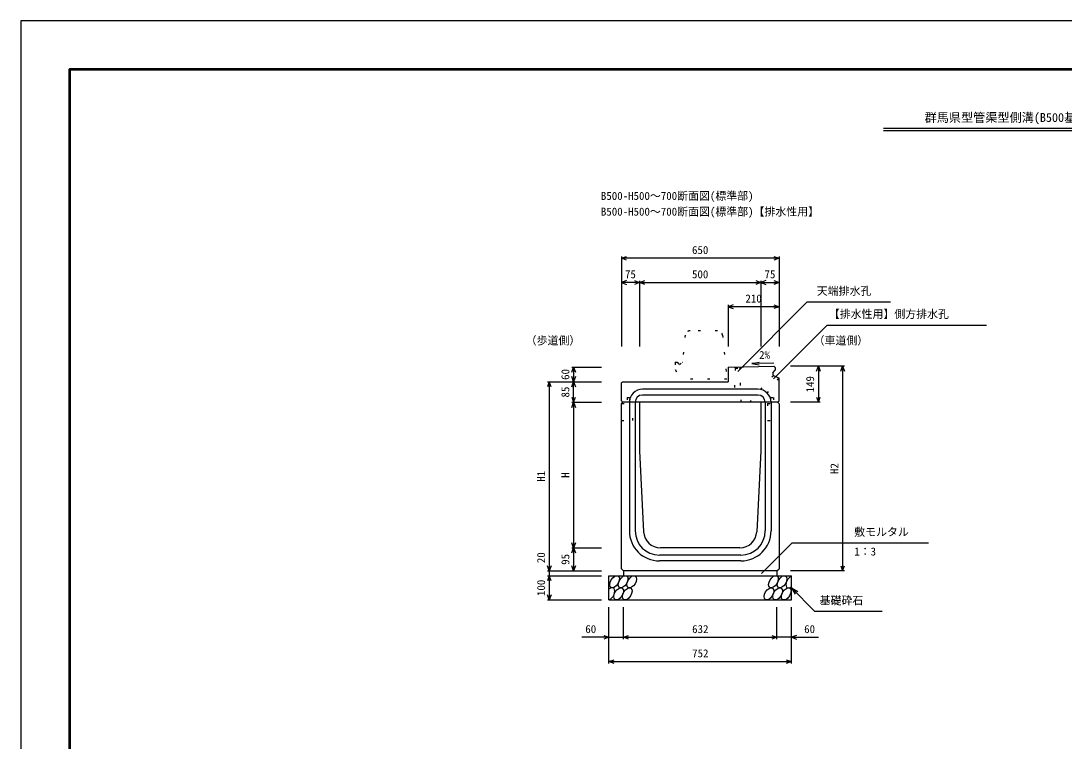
# Model space of a CAD drawing. Units: millimetres, scale not verified. Extents: x -12600 to 12600, y -5940 to 5940.
# Drawn here: x -12600 to -8300, y -2970 to 0 of the extents above; entities that cross this region are included whole.
import ezdxf
from ezdxf.enums import TextEntityAlignment as Align

# ---------------------------------------------------------------- set-up
doc = ezdxf.new("R2010")
doc.units = ezdxf.units.MM
doc.header["$LTSCALE"] = 40
doc.linetypes.add('DOTTED', pattern=[1.75, 0.25, -1.5])
for name, color, linetype, lineweight in [('0-0_DIM', 7, 'Continuous', 25), ('0-1_Defpoints', 5, 'Continuous', 25), ('0-2_HATCH', 6, 'Continuous', 25), ('0-5_OUTLINE', 3, 'Continuous', 25), ('0-6_OUTLINE2', 4, 'DOTTED', 25), ('0-7_TXT', 7, 'Continuous', 25), ('0-8_WAKU', 3, 'Continuous', 25)]:
    doc.layers.add(name, color=color, linetype=linetype, lineweight=lineweight)
doc.styles.add('ＭＳ ゴシック', font='')
doc.styles.get('ＭＳ ゴシック').set_extended_font_data('MS Gothic')

msp = doc.modelspace()

# ---------------------------------------------------------------- linework, layer by layer
at = {"layer": '0-0_DIM'}
for p, q in [((-10125, -971.3), (-10125, -1342.94)), ((-9475, -978.8), (-10125, -978.8)), ((-9475, -971.3), (-9475, -1342.94)), ((-10050, -1071.3), (-10050, -1342.94)), ((-9550, -1071.3), (-9550, -1342.94)), ((-10050, -1078.8), (-10125, -1078.8)), ((-10050, -1078.8), (-9550, -1078.8)), ((-9550, -1078.8), (-9475, -1078.8)), ((-9645.1, -1445.41), (-9358.47, -1158.78)), ((-9358.47, -1158.78), (-9015.36, -1158.78)), ((-9685, -1171.3), (-9685, -1342.94)), ((-9475, -1178.8), (-9685, -1178.8)), ((-9498.17, -1476.24), (-9276.03, -1254.1)), ((-9276.03, -1254.1), (-8620.13, -1254.1)), ((-10329.5, -1427.94), (-10207, -1427.94)), ((-10322, -1427.94), (-10322, -1487.94)), ((-9205.5, -1423.94), (-9428, -1423.94)), ((-9313, -1423.94), (-9313, -1572.94)), ((-9213, -1423.94), (-9213, -2267.94)), ((-10429.5, -1487.94), (-10207, -1487.94)), ((-10422, -1487.94), (-10422, -2267.94)), ((-10322, -1572.94), (-10322, -1487.94)), ((-10329.5, -1572.94), (-10207, -1572.94)), ((-10322, -1572.94), (-10322, -2172.94)), ((-9305.5, -1572.94), (-9428, -1572.94)), ((-10329.5, -2172.94), (-10207, -2172.94)), ((-10322, -2172.94), (-10322, -2267.94)), ((-9546.89, -2278.75), (-9420.66, -2152.52)), ((-9420.66, -2152.52), (-8859.19, -2152.52)), ((-10429.5, -2267.94), (-10207, -2267.94)), ((-10422, -2267.94), (-10422, -2287.94)), ((-9205.5, -2267.94), (-9428, -2267.94)), ((-10429.5, -2287.94), (-10207, -2287.94)), ((-10422, -2287.94), (-10422, -2387.94)), ((-9424, -2337.94), (-9328.24, -2433.7)), ((-9424, -2337.94), (-9398.02, -2352.94)), ((-9424, -2337.94), (-9409, -2363.92)), ((-10429.5, -2387.94), (-10207, -2387.94)), ((-10176, -2649.31), (-10176, -2417.94)), ((-10116, -2549.31), (-10116, -2417.94)), ((-9484, -2549.31), (-9484, -2417.94)), ((-9424, -2649.31), (-9424, -2417.94)), ((-9328.24, -2433.7), (-9050.69, -2433.7)), ((-10176, -2541.81), (-10287.79, -2541.81)), ((-10176, -2541.81), (-10116, -2541.81)), ((-10116, -2541.81), (-9484, -2541.81)), ((-9424, -2541.81), (-9484, -2541.81)), ((-9424, -2541.81), (-9312.21, -2541.81)), ((-10176, -2641.81), (-9424, -2641.81))]:
    msp.add_line(p, q, dxfattribs=at)
for points in [[(-10103.86, -986.5), (-10125, -978.8), (-10103.86, -971.11)], [(-9496.14, -971.11), (-9475, -978.8), (-9496.14, -986.5)], [(-10103.86, -1071.11), (-10125, -1078.8), (-10103.86, -1086.5)], [(-10071.14, -1071.11), (-10050, -1078.8), (-10071.14, -1086.5)], [(-10028.86, -1086.5), (-10050, -1078.8), (-10028.86, -1071.11)], [(-9571.14, -1071.11), (-9550, -1078.8), (-9571.14, -1086.5)], [(-9528.86, -1071.11), (-9550, -1078.8), (-9528.86, -1086.5)], [(-9496.14, -1071.11), (-9475, -1078.8), (-9496.14, -1086.5)], [(-9663.86, -1171.11), (-9685, -1178.8), (-9663.86, -1186.5)], [(-9496.14, -1171.11), (-9475, -1178.8), (-9496.14, -1186.5)], [(-10329.7, -1449.09), (-10322, -1427.94), (-10314.3, -1449.09)], [(-9320.7, -1445.09), (-9313, -1423.94), (-9305.3, -1445.09)], [(-9220.7, -1445.09), (-9213, -1423.94), (-9205.3, -1445.09)], [(-10414.3, -1509.09), (-10422, -1487.94), (-10429.7, -1509.09)], [(-10314.3, -1466.8), (-10322, -1487.94), (-10329.7, -1466.8)], [(-10329.7, -1509.09), (-10322, -1487.94), (-10314.3, -1509.09)], [(-10329.7, -1551.8), (-10322, -1572.94), (-10314.3, -1551.8)], [(-10329.7, -1594.09), (-10322, -1572.94), (-10314.3, -1594.09)], [(-9320.7, -1551.8), (-9313, -1572.94), (-9305.3, -1551.8)], [(-10314.3, -2151.8), (-10322, -2172.94), (-10329.7, -2151.8)], [(-10329.7, -2194.09), (-10322, -2172.94), (-10314.3, -2194.09)], [(-10414.3, -2246.8), (-10422, -2267.94), (-10429.7, -2246.8)], [(-10314.3, -2246.8), (-10322, -2267.94), (-10329.7, -2246.8)], [(-9220.7, -2246.8), (-9213, -2267.94), (-9205.3, -2246.8)], [(-10414.3, -2309.09), (-10422, -2287.94), (-10429.7, -2309.09)], [(-10414.3, -2366.8), (-10422, -2387.94), (-10429.7, -2366.8)], [(-10197.14, -2534.11), (-10176, -2541.81), (-10197.14, -2549.5)], [(-10094.86, -2549.5), (-10116, -2541.81), (-10094.86, -2534.11)], [(-9505.14, -2534.11), (-9484, -2541.81), (-9505.14, -2549.5)], [(-9402.86, -2534.11), (-9424, -2541.81), (-9402.86, -2549.5)], [(-10154.86, -2649.5), (-10176, -2641.81), (-10154.86, -2634.11)], [(-9445.14, -2634.11), (-9424, -2641.81), (-9445.14, -2649.5)]]:
    msp.add_lwpolyline(points, dxfattribs=at)
at = {"layer": '0-1_Defpoints'}
msp.add_lwpolyline([(-12600, -5940), (-4200, -5940), (-4200, 0), (-12600, 0)], close=True, dxfattribs=at)
at = {"layer": '0-2_HATCH'}
for centre in [(-10153.11, -2312.94), (-10117.63, -2312.94), (-10082.16, -2312.94), (-9497.95, -2312.94), (-9462.48, -2312.94), (-10136.23, -2362.94), (-10100.75, -2362.94), (-9516.55, -2362.94), (-9481.07, -2362.94), (-9445.59, -2362.94)]:
    msp.add_ellipse(centre, major_axis=(14.54, 23.54), ratio=0.5792, dxfattribs=at)
for centre, start_param, end_param in [((-9427, -2312.94), 0.6666252, 4.1103269), ((-10171.7, -2362.94), 3.7419964, 7.318141)]:
    msp.add_ellipse(centre, major_axis=(14.54, 23.54), ratio=0.5792, start_param=start_param, end_param=end_param, dxfattribs=at)
at = {"layer": '0-5_OUTLINE', "linetype": 'DOTTED'}
for p, q in [((-9728.1, -1277.94), (-9841.9, -1277.94)), ((-9861.81, -1295.99), (-9873, -1407.94)), ((-9708.2, -1295.95), (-9690, -1477.94)), ((-9903, -1407.94), (-9903, -1437.94)), ((-9903, -1407.94), (-9895, -1407.94)), ((-9903, -1437.94), (-9880, -1477.94)), ((-9690, -1477.94), (-9880, -1477.94))]:
    msp.add_line(p, q, dxfattribs=at)
at = {"layer": '0-5_OUTLINE'}
for p, q in [((-9685, -1427.94), (-9496, -1424.34)), ((-9685, -1427.94), (-9685, -1487.94)), ((-9500, -1450.94), (-9491, -1440.94)), ((-9500, -1450.94), (-9500, -1460.94)), ((-9500, -1460.94), (-9475, -1473.94)), ((-9496, -1424.34), (-9491, -1429.25)), ((-9491, -1429.25), (-9491, -1440.94)), ((-10125, -1492.94), (-10120, -1487.94)), ((-10125, -1566.94), (-10125, -1492.94)), ((-10120, -1487.94), (-9685, -1487.94)), ((-10125, -1566.94), (-10119, -1572.94)), ((-9481, -1572.94), (-10119, -1572.94)), ((-10050, -1572.94), (-10050, -1772.94)), ((-10050, -1772.94), (-10033.33, -2106.44)), ((-9636.59, -2172.94), (-9963.41, -2172.94)), ((-10125, -2258.94), (-10116, -2267.94)), ((-9484, -2267.94), (-10116, -2267.94)), ((-10116, -2267.94), (-10116, -2287.94)), ((-9484, -2267.94), (-9475, -2258.94)), ((-9484, -2267.94), (-9484, -2287.94)), ((-10176, -2287.94), (-9424, -2287.94)), ((-10176, -2387.94), (-10176, -2287.94)), ((-9424, -2387.94), (-9424, -2287.94)), ((-10176, -2387.94), (-9424, -2387.94))]:
    msp.add_line(p, q, dxfattribs=at)
at = {"layer": '0-5_OUTLINE', "linetype": 'DOTTED'}
msp.add_lwpolyline([(-9895, -1407.94), (-9885, -1417.94), (-9875, -1407.94), (-9873, -1407.94)], dxfattribs=at)
at = {"layer": '0-5_OUTLINE'}
for points in [[(-9481, -1572.94), (-9475, -1566.94), (-9475, -1473.94)], [(-10125, -2258.94), (-10125, -1578.94), (-10119, -1572.94)], [(-9550, -1572.94), (-9550, -1772.94), (-9566.67, -2106.44)], [(-9481, -1572.94), (-9475, -1578.94), (-9475, -2258.94)]]:
    msp.add_lwpolyline(points, dxfattribs=at)
at = {"layer": '0-5_OUTLINE', "linetype": 'DOTTED'}
for centre, start, end in [((-9841.9, -1297.94), 90, 174.40835), ((-9728.1, -1297.94), 4.08463, 90)]:
    msp.add_arc(centre, 20, start, end, dxfattribs=at)
at = {"layer": '0-5_OUTLINE'}
for centre, start, end in [((-9963.41, -2102.94), 182.86241, 270), ((-9636.59, -2102.94), 270, 357.13759)]:
    msp.add_arc(centre, 70, start, end, dxfattribs=at)
at = {"layer": '0-6_OUTLINE2'}
for p, q in [((-9655, -1431.7), (-9661.5, -1572.94)), ((-9655, -1431.7), (-9657.47, -1427.42)), ((-9655, -1431.7), (-9637, -1431.7)), ((-9637, -1431.7), (-9634.27, -1426.98)), ((-9630.5, -1572.94), (-9637, -1431.7)), ((-9597.09, -1572.94), (-9498.55, -1461.7)), ((-9476.61, -1473.11), (-9554.07, -1572.94)), ((-10123.5, -1577.44), (-10078, -1577.44)), ((-10101.5, -1552.44), (-10089.5, -1552.44)), ((-10101.5, -1552.44), (-10101.5, -1577.44)), ((-10089.5, -1552.44), (-10089.5, -1577.44)), ((-9522, -1577.44), (-9522, -1647.94)), ((-9522, -1577.44), (-9476.5, -1577.44)), ((-9510.5, -1552.44), (-9498.5, -1552.44)), ((-9510.5, -1552.44), (-9510.5, -1577.44)), ((-9498.5, -1552.44), (-9498.5, -1577.44)), ((-9522, -1647.94), (-9475, -1647.94))]:
    msp.add_line(p, q, dxfattribs=at)
at = {"layer": '0-6_OUTLINE2', "linetype": 'Continuous'}
for p, q in [((-9562, -1518.94), (-10038, -1518.94)), ((-9562, -1542.94), (-10038, -1542.94)), ((-10092, -1572.94), (-10092, -2102.94)), ((-10068, -1572.94), (-10068, -2102.94)), ((-9532, -1572.94), (-9532, -2102.94)), ((-9508, -1572.94), (-9508, -2102.94)), ((-9632, -2202.94), (-9968, -2202.94)), ((-9632, -2226.94), (-9968, -2226.94))]:
    msp.add_line(p, q, dxfattribs=at)
at = {"layer": '0-6_OUTLINE2'}
msp.add_lwpolyline([(-10125, -1647.94), (-10078, -1647.94), (-10078, -1577.44)], dxfattribs=at)
at = {"layer": '0-6_OUTLINE2', "linetype": 'Continuous'}
for centre, radius, start, end in [((-10038, -1572.94), 54, 90, 180), ((-10038, -1572.94), 30, 90, 180), ((-9562, -1572.94), 54, 0, 90), ((-9562, -1572.94), 30, 0, 90), ((-9968, -2102.94), 124, 180, 270), ((-9968, -2102.94), 100, 180, 270), ((-9632, -2102.94), 100, 270, 0), ((-9632, -2102.94), 124, 270, 0)]:
    msp.add_arc(centre, radius, start, end, dxfattribs=at)
at = {"layer": '0-7_TXT'}
for p, q in [((-9044.18, -442.8), (-7755.82, -442.8)), ((-9044.18, -452.4), (-7755.82, -452.4)), ((-9586.83, -1413.5), (-9557.19, -1418.15))]:
    msp.add_line(p, q, dxfattribs=at)
msp.add_lwpolyline([(-9496.41, -1411.78), (-9586.83, -1413.5), (-9557.39, -1407.73)], dxfattribs=at)
at = {"layer": '0-8_WAKU', "lineweight": 50}
msp.add_lwpolyline([(-12400, -5740), (-4400, -5740), (-4400, -200), (-12400, -200)], close=True, dxfattribs=at)

# ---------------------------------------------------------------- texts
at = {"layer": '0-0_DIM', "style": 'ＭＳ ゴシック'}
for s, p in [('650', (-9833.75, -971.3)), ('75', (-10110, -1071.3)), ('500', (-9833.75, -1071.3)), ('75', (-9535, -1071.3)), ('天端排水孔', (-9319.36, -1140.04)), ('210', (-9613.75, -1171.3)), ('【排水性用】側方排水孔', (-9269.84, -1235.36)), ('（歩道側）', (-10519.39, -1344.65)), ('（車道側）', (-9332.57, -1344.65)), ('敷モルタル', (-9165.06, -2133.78)), ('1：3', (-9165.06, -2214.47)), ('基礎砕石', (-9307.68, -2416.53)), ('60', (-10273.5, -2534.31)), ('632', (-9833.22, -2534.31)), ('60', (-9371.5, -2534.31)), ('752', (-9833.22, -2634.31))]:
    msp.add_text(s, height=32.99, dxfattribs=at).set_placement(p, align=Align.BOTTOM_LEFT)
for s, p in [('60', (-10329.5, -1480.44)), ('149', (-9320.5, -1532.19)), ('85', (-10329.5, -1552.94)), ('H2', (-9220.5, -1868.44)), ('H1', (-10429.5, -1900.44)), ('H', (-10329.5, -1884.19)), ('20', (-10429.5, -2236.13)), ('95', (-10329.5, -2242.94)), ('100', (-10429.5, -2371.69))]:
    msp.add_text(s, height=32.99, rotation=90, dxfattribs=at).set_placement(p, align=Align.BOTTOM_LEFT)
at = {"layer": '0-7_TXT', "style": 'ＭＳ ゴシック'}
for s, height, p in [('群馬県型管渠型側溝(B500基本型・標準部)', 36.66, (-8875, -427.8)), ('B500-H500～700断面図(標準部)', 32.99, (-10209.34, -748.2)), ('B500-H500～700断面図(標準部)【排水性用】', 32.99, (-10209.34, -813.07)), ('2%', 32.99, (-9557.26, -1404.17))]:
    msp.add_text(s, height=height, dxfattribs=at).set_placement(p, align=Align.BOTTOM_LEFT)

doc.saveas('drawing.dxf')
